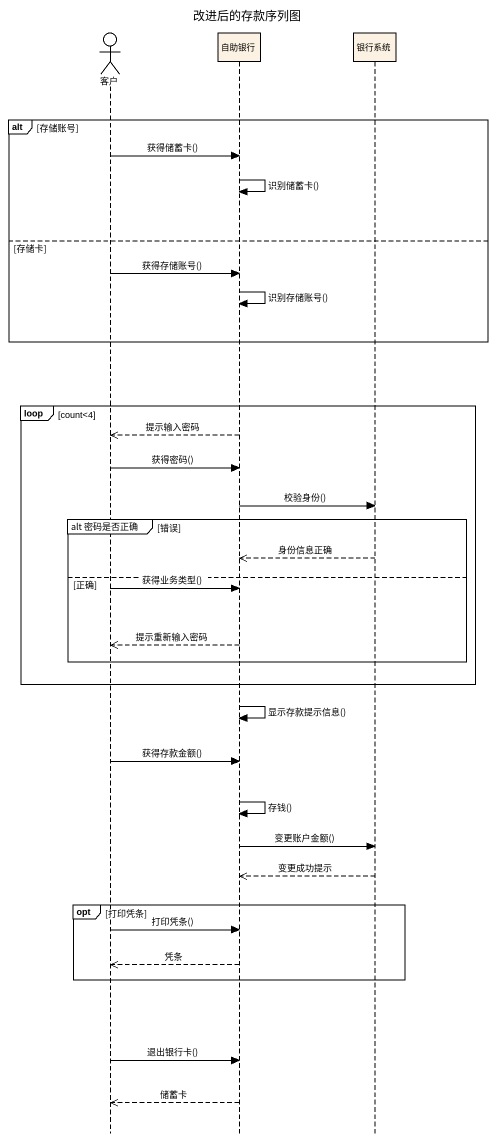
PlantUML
@startuml
title 改进后的存款序列图
hide footbox
actor 客户
participant 自助银行
participant 银行系统

alt 存储账号
  客户 -> 自助银行 : 获得储蓄卡()
  自助银行 -> 自助银行 : 识别储蓄卡()
else 存储卡
  客户 -> 自助银行 : 获得存储账号()
  自助银行 -> 自助银行 : 识别存储账号()
end
loop count<4
  自助银行 -->> 客户 : 提示输入密码
  客户 -> 自助银行 : 获得密码()
  自助银行 -> 银行系统 : 校验身份()
  group alt 密码是否正确 [错误]
    银行系统 -->> 自助银行 : 身份信息正确
  else 正确
    客户 -> 自助银行 : 获得业务类型()
    自助银行 -->> 客户 : 提示重新输入密码
  end
end
自助银行 -> 自助银行 : 显示存款提示信息()
客户 -> 自助银行 : 获得存款金额()
自助银行 -> 自助银行 : 存钱()
自助银行 -> 银行系统 : 变更账户金额()
银行系统 -->> 自助银行 : 变更成功提示
opt 打印凭条
  客户 -> 自助银行 : 打印凭条()
  自助银行 -->> 客户 : 凭条
end
客户 -> 自助银行 : 退出银行卡()
自助银行 -->> 客户 : 储蓄卡
@enduml
